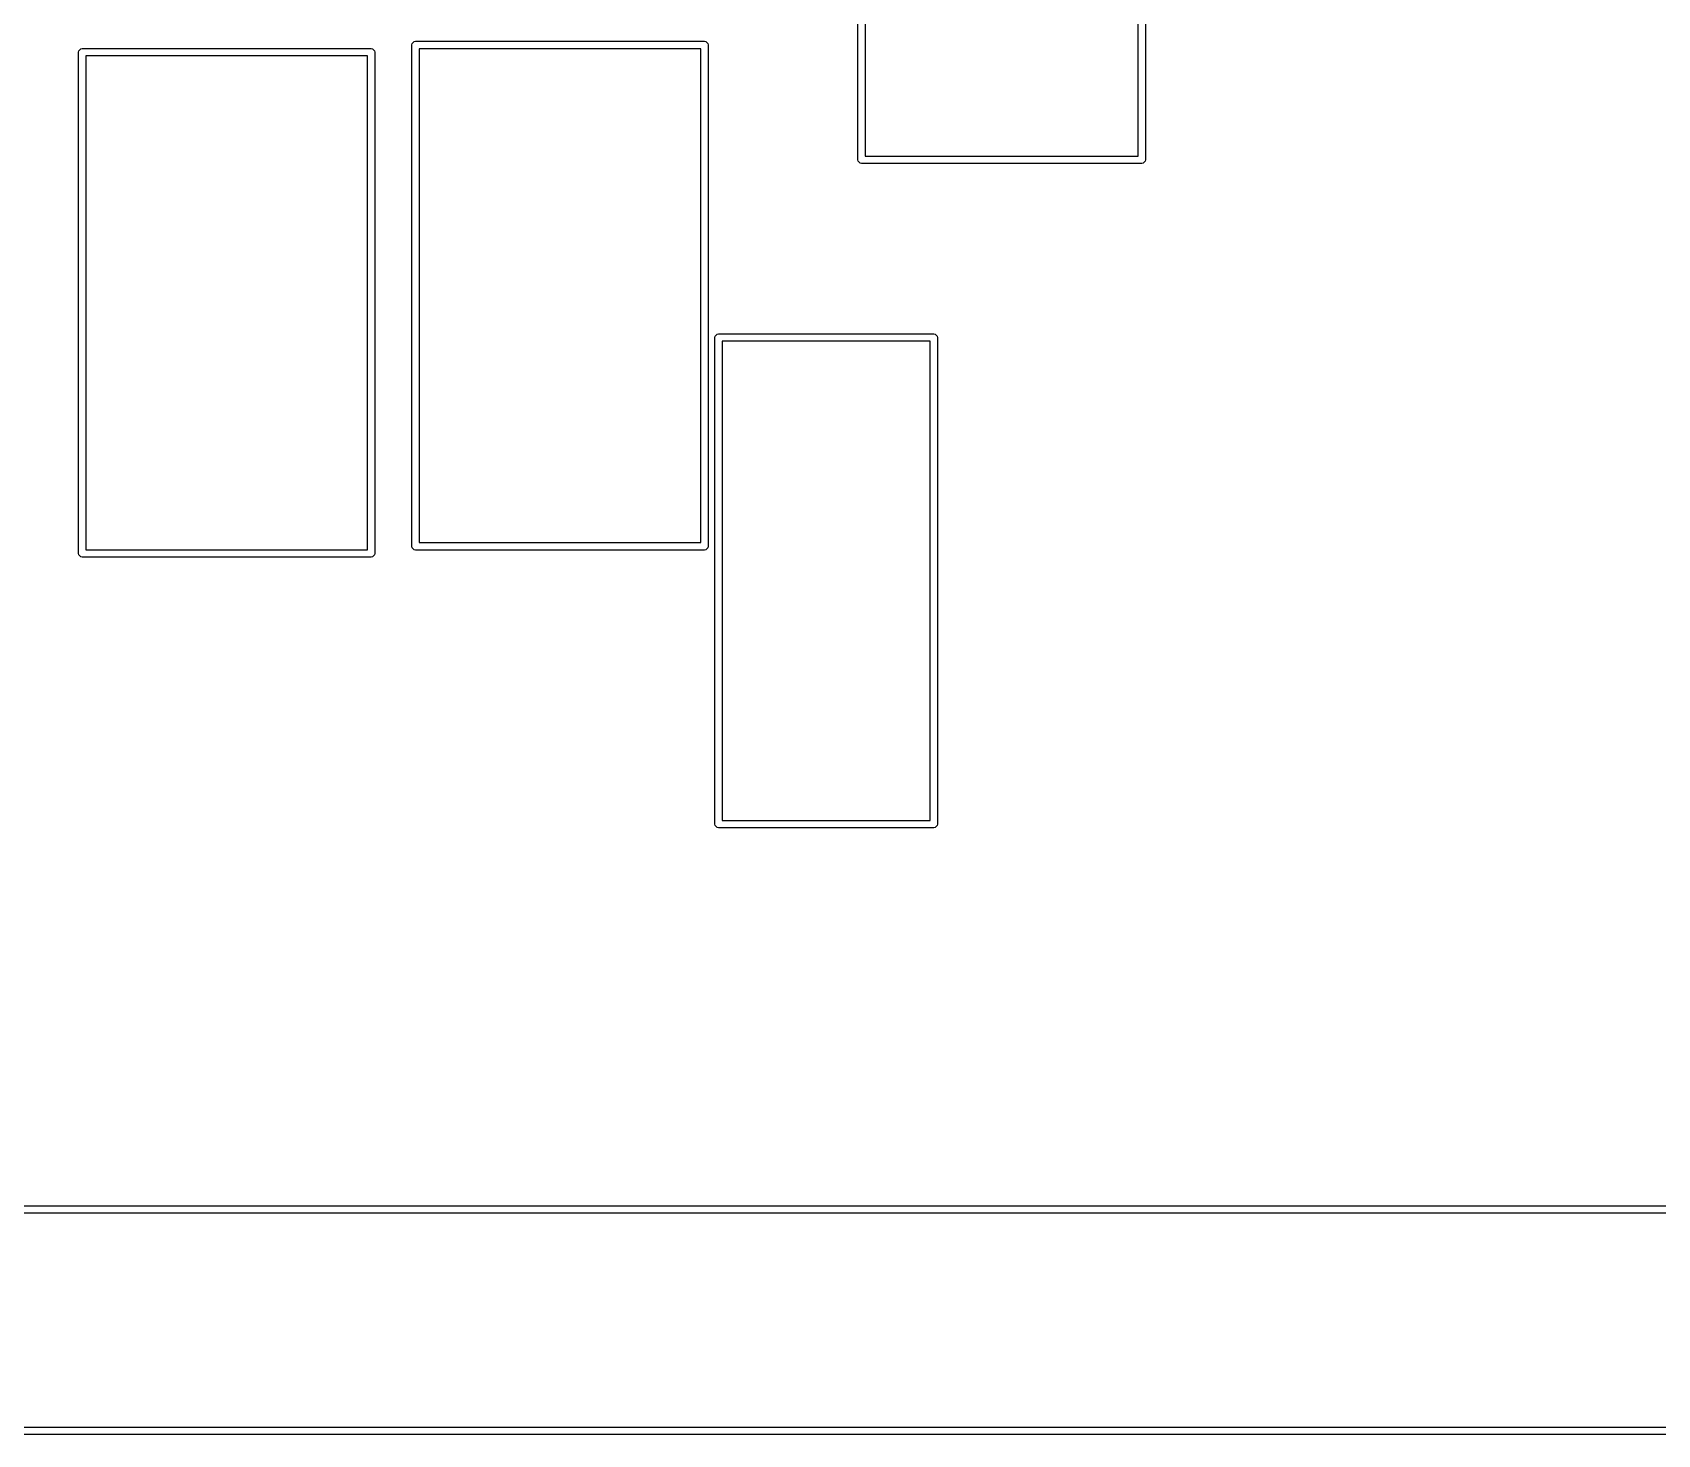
# Model space of a CAD drawing. Header units: inches. Extents: x 0.31 to 2.93, y 0.29 to 1.72.
# Drawn here: x 1.0613 to 1.4952, y 0.4687 to 0.843 of the extents above; entities that cross this region are included whole.
import ezdxf

# ---------------------------------------------------------------- set-up
doc = ezdxf.new("R2010")
doc.units = ezdxf.units.IN
doc.header["$MEASUREMENT"] = 0
doc.layers.add('BLACK', color=250, linetype='CONTINUOUS')

msp = doc.modelspace()

# ---------------------------------------------------------------- linework, layer by layer
at = {"layer": 'BLACK', "linetype": 'CONTINUOUS'}
for p, q in [((1.28169, 0.80906), (1.28169, 0.94134)), ((1.28366, 0.94035), (1.28366, 0.81004)), ((1.3565, 0.81004), (1.3565, 0.94035)), ((1.35846, 0.94134), (1.35846, 0.80906)), ((1.0736, 0.8378), (1.07368, 0.83817)), ((1.0736, 0.70394), (1.0736, 0.8378)), ((1.07368, 0.83817), (1.07421, 0.8387)), ((1.07421, 0.8387), (1.07459, 0.83878)), ((1.07459, 0.83878), (1.15175, 0.83878)), ((1.15175, 0.83878), (1.15213, 0.8387)), ((1.15213, 0.8387), (1.15266, 0.83817)), ((1.15266, 0.83817), (1.15274, 0.8378)), ((1.15274, 0.8378), (1.15274, 0.70394)), ((1.16258, 0.8397), (1.16265, 0.84007)), ((1.16258, 0.70584), (1.16258, 0.8397)), ((1.16265, 0.84007), (1.16319, 0.84061)), ((1.16319, 0.84061), (1.16356, 0.84068)), ((1.16356, 0.84068), (1.24073, 0.84068)), ((1.16455, 0.83871), (1.16455, 0.70682)), ((1.23975, 0.83871), (1.16455, 0.83871)), ((1.23975, 0.70682), (1.23975, 0.83871)), ((1.24073, 0.84068), (1.24111, 0.84061)), ((1.24111, 0.84061), (1.24164, 0.84007)), ((1.24164, 0.84007), (1.24171, 0.8397)), ((1.24171, 0.8397), (1.24171, 0.70584)), ((1.07557, 0.83681), (1.07557, 0.70492)), ((1.15077, 0.83681), (1.07557, 0.83681)), ((1.15077, 0.70492), (1.15077, 0.83681)), ((1.28177, 0.80868), (1.28169, 0.80906)), ((1.2823, 0.80815), (1.28177, 0.80868)), ((1.28268, 0.80807), (1.2823, 0.80815)), ((1.35748, 0.80807), (1.28268, 0.80807)), ((1.28366, 0.81004), (1.3565, 0.81004)), ((1.35786, 0.80815), (1.35748, 0.80807)), ((1.35839, 0.80868), (1.35786, 0.80815)), ((1.35846, 0.80906), (1.35839, 0.80868)), ((1.2435, 0.76156), (1.24358, 0.76194)), ((1.2435, 0.63164), (1.2435, 0.76156)), ((1.24358, 0.76194), (1.24411, 0.76247)), ((1.24411, 0.76247), (1.24449, 0.76255)), ((1.24449, 0.76255), (1.30197, 0.76255)), ((1.24547, 0.76058), (1.24547, 0.63263)), ((1.30098, 0.76058), (1.24547, 0.76058)), ((1.30098, 0.63263), (1.30098, 0.76058)), ((1.30197, 0.76255), (1.30235, 0.76247)), ((1.30235, 0.76247), (1.30288, 0.76194)), ((1.30288, 0.76194), (1.30295, 0.76156)), ((1.30295, 0.76156), (1.30295, 0.63164)), ((1.07368, 0.70356), (1.0736, 0.70394)), ((1.07421, 0.70303), (1.07368, 0.70356)), ((1.07459, 0.70295), (1.07421, 0.70303)), ((1.15175, 0.70295), (1.07459, 0.70295)), ((1.07557, 0.70492), (1.15077, 0.70492)), ((1.15213, 0.70303), (1.15175, 0.70295)), ((1.15266, 0.70356), (1.15213, 0.70303)), ((1.15274, 0.70394), (1.15266, 0.70356)), ((1.16265, 0.70546), (1.16258, 0.70584)), ((1.16319, 0.70493), (1.16265, 0.70546)), ((1.16356, 0.70485), (1.16319, 0.70493)), ((1.24073, 0.70485), (1.16356, 0.70485)), ((1.16455, 0.70682), (1.23975, 0.70682)), ((1.24111, 0.70493), (1.24073, 0.70485)), ((1.24164, 0.70546), (1.24111, 0.70493)), ((1.24171, 0.70584), (1.24164, 0.70546)), ((1.24358, 0.63127), (1.2435, 0.63164)), ((1.24411, 0.63073), (1.24358, 0.63127)), ((1.24449, 0.63066), (1.24411, 0.63073)), ((1.30197, 0.63066), (1.24449, 0.63066)), ((1.24547, 0.63263), (1.30098, 0.63263)), ((1.30235, 0.63073), (1.30197, 0.63066)), ((1.30288, 0.63127), (1.30235, 0.63073)), ((1.30295, 0.63164), (1.30288, 0.63127)), ((0.70335, 0.52972), (2.36673, 0.52972)), ((2.36772, 0.52776), (0.70236, 0.52776)), ((2.42677, 0.4687), (0.64331, 0.4687)), ((0.64429, 0.47067), (2.42579, 0.47067))]:
    msp.add_line(p, q, dxfattribs=at)

doc.saveas('drawing.dxf')
